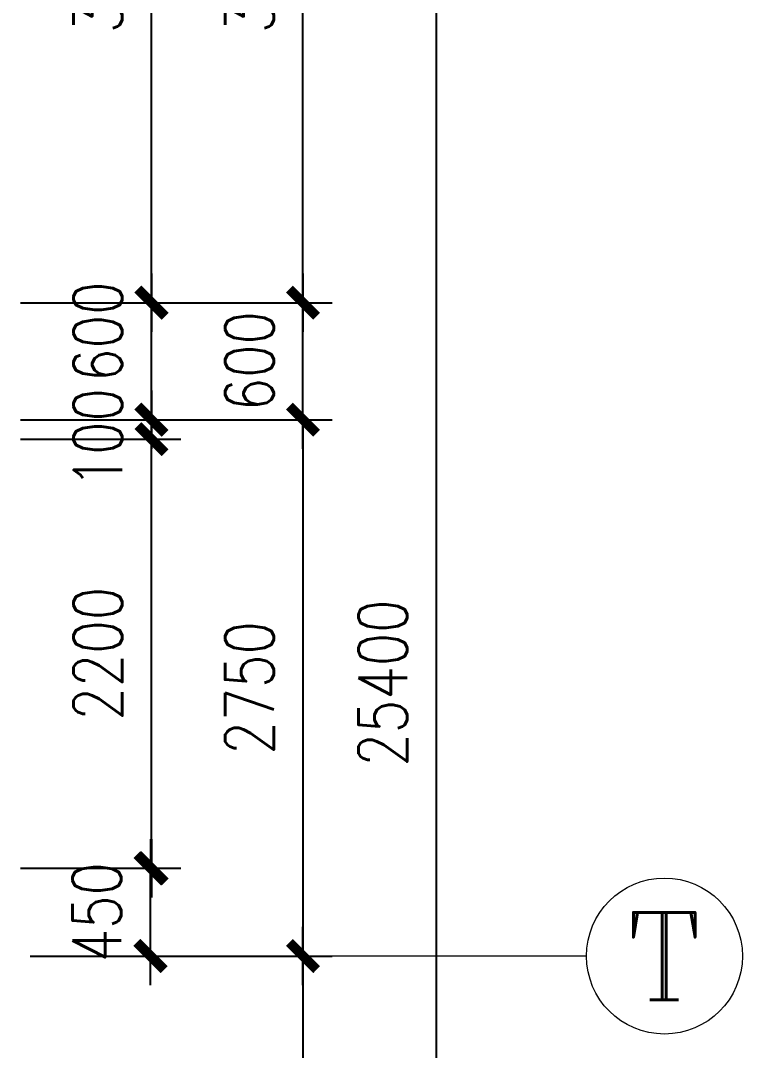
# Model space of a CAD drawing. Extents: x -357449 to -117302, y 127569 to 244935.
# Drawn here: x -260350 to -256646, y 218258 to 223538 of the extents above; entities that cross this region are included whole.
import ezdxf
from ezdxf.enums import TextEntityAlignment as Align

# ---------------------------------------------------------------- set-up
doc = ezdxf.new("R2010")
doc.units = 0
doc.header["$MEASUREMENT"] = 0
doc.layers.get('0').update_dxf_attribs({"linetype": 'CONTINUOUS'})
doc.layers.get('DEFPOINTS').update_dxf_attribs({"linetype": 'CONTINUOUS'})
doc.layers.add('AXIS', color=3, linetype='CONTINUOUS', lineweight=9)
doc.layers.add('WINDOW', color=4, linetype='CONTINUOUS')
doc.styles.add('COMPLEX', font='COMPLEX.shx')
doc.styles.add('DIM_FONT', font='SIMPLEX.shx', dxfattribs={"width": 0.8})
doc.dimstyles.new('DIMN-200', dxfattribs={"dimtxt": 300, "dimasz": 1, "dimexe": 250, "dimexo": 0, "dimgap": 150, "dimtad": 1, "dimdec": 0, "dimdsep": 46, "dimtxsty": 'DIM_FONT', "dimblk": '_DIMX', "dimcen": 2.5, "dimclrd": 256, "dimclre": 256, "dimclrt": 4, "dimadec": 0, "dimazin": 0, "dimtfac": 1, "dimtdec": 0, "dimtix": 1, "dimtmove": 2, "dimatfit": 3, "dimldrblk": '_DIMX', "dimfxl": 0, "dimtolj": 1, "dimtzin": 0, "dimarcsym": 0})
doc.dimstyles.get("Standard").update_dxf_attribs({"dimtxt": 375, "dimasz": 1, "dimexe": 150, "dimexo": 0, "dimgap": 200, "dimtad": 1, "dimdec": 0, "dimzin": 0, "dimdsep": 46, "dimtxsty": 'DIM_FONT', "dimblk1": '_DIMX', "dimblk2": '_DIMX', "dimsah": 1, "dimcen": 200, "dimclrd": 256, "dimclre": 256, "dimclrt": 4, "dimadec": 0, "dimazin": 0, "dimtfac": 1, "dimtdec": 0, "dimtix": 1, "dimtmove": 2, "dimatfit": 3, "dimldrblk": '_DIMX', "dimfxl": 0, "dimtolj": 1, "dimtzin": 0, "dimarcsym": 0})

# ---------------------------------------------------------------- blocks, each defined once
blk = doc.blocks.new('_DIMX')
blk.add_line((-150, 0), (150, 0))
at = {"const_width": 50}
blk.add_lwpolyline([(-70, -70), (70, 70)], dxfattribs=at)
blk = doc.blocks.new('*D1341')
at = {"linetype": 'ByBlock'}
for p, q in [((-261846.1, 232841.9), (-259612.1, 232841.9)), ((-259762.1, 232840.9), (-259762.1, 207442.9)), ((-261846.1, 207441.9), (-259612.1, 207441.9))]:
    blk.add_line(p, q, dxfattribs=at)
at = {"layer": 'DEFPOINTS', "color": 0, "linetype": 'ByBlock'}
for p in [(-261846.1, 232841.9), (-261846.1, 207441.9), (-259762.1, 207441.9)]:
    blk.add_point(p, dxfattribs=at)
at = {"linetype": 'ByBlock'}
for p, rotation in [((-259762.1, 232841.9), 90), ((-259762.1, 207441.9), 270)]:
    blk.add_blockref('_DIMX', p, dxfattribs=dict(at, rotation=rotation))
at = {"color": 4, "linetype": 'ByBlock', "insert": (-260037.1, 220141.9), "char_height": 250, "attachment_point": 5, "rotation": 90, "style": 'DIM_FONT'}
blk.add_mtext('\\A1;25400', dxfattribs=at)
blk = doc.blocks.new('*D153')
at = {"linetype": 'ByBlock'}
for p, q in [((-250633.8, 219137.3), (-249083.8, 219137.3)), ((-249233.8, 219136.3), (-249233.8, 208238.3)), ((-250633.8, 208237.3), (-249083.8, 208237.3))]:
    blk.add_line(p, q, dxfattribs=at)
at = {"layer": 'DEFPOINTS', "color": 0, "linetype": 'ByBlock'}
for p in [(-250633.8, 219137.3), (-250633.8, 208237.3), (-249233.8, 208237.3)]:
    blk.add_point(p, dxfattribs=at)
at = {"linetype": 'ByBlock'}
for p, rotation in [((-249233.8, 219137.3), 90), ((-249233.8, 208237.3), 270)]:
    blk.add_blockref('_DIMX', p, dxfattribs=dict(at, rotation=rotation))
at = {"color": 4, "linetype": 'ByBlock', "insert": (-249508.8, 213687.3), "char_height": 250, "attachment_point": 5, "rotation": 90, "style": 'DIM_FONT'}
blk.add_mtext('\\A1;10900', dxfattribs=at)
blk = doc.blocks.new('*D154')
at = {"linetype": 'ByBlock'}
for p, q in [((-250551.2, 219587.3), (-249866.1, 219587.3)), ((-250016.1, 219588.3), (-250016.1, 219589.3)), ((-250016.1, 219137.3), (-250016.1, 219587.3)), ((-250551.2, 219137.3), (-249866.1, 219137.3)), ((-250016.1, 219136.3), (-250016.1, 219135.3))]:
    blk.add_line(p, q, dxfattribs=at)
at = {"layer": 'DEFPOINTS', "color": 0, "linetype": 'ByBlock'}
for p in [(-250551.2, 219587.3), (-250016.1, 219587.3), (-250551.2, 219137.3)]:
    blk.add_point(p, dxfattribs=at)
at = {"linetype": 'ByBlock'}
for p, rotation in [((-250016.1, 219587.3), 270), ((-250016.1, 219137.3), 90)]:
    blk.add_blockref('_DIMX', p, dxfattribs=dict(at, rotation=rotation))
at = {"color": 4, "linetype": 'ByBlock', "insert": (-250291.1, 219362.3), "char_height": 250, "attachment_point": 5, "rotation": 90, "style": 'DIM_FONT'}
blk.add_mtext('\\A1;450', dxfattribs=at)
blk = doc.blocks.new('*D600')
at = {"linetype": 'ByBlock'}
for p, q in [((-250682.9, 221887.3), (-249083.8, 221887.3)), ((-249233.8, 221886.3), (-249233.8, 219138.3)), ((-250633.8, 219137.3), (-249083.8, 219137.3))]:
    blk.add_line(p, q, dxfattribs=at)
at = {"layer": 'DEFPOINTS', "color": 0, "linetype": 'ByBlock'}
for p in [(-250682.9, 221887.3), (-250633.8, 219137.3), (-249233.8, 219137.3)]:
    blk.add_point(p, dxfattribs=at)
at = {"linetype": 'ByBlock'}
for p, rotation in [((-249233.8, 221887.3), 90), ((-249233.8, 219137.3), 270)]:
    blk.add_blockref('_DIMX', p, dxfattribs=dict(at, rotation=rotation))
at = {"color": 4, "linetype": 'ByBlock', "insert": (-249508.8, 220512.3), "char_height": 250, "attachment_point": 5, "rotation": 90, "style": 'DIM_FONT'}
blk.add_mtext('\\A1;2750', dxfattribs=at)
blk = doc.blocks.new('*D155')
at = {"linetype": 'ByBlock'}
for p, q in [((-250682.9, 221787.3), (-249861.3, 221787.3)), ((-250011.3, 219588.3), (-250011.3, 221786.3)), ((-250682.9, 219587.3), (-249861.3, 219587.3))]:
    blk.add_line(p, q, dxfattribs=at)
at = {"layer": 'DEFPOINTS', "color": 0, "linetype": 'ByBlock'}
for p in [(-250682.9, 221787.3), (-250011.3, 221787.3), (-250682.9, 219587.3)]:
    blk.add_point(p, dxfattribs=at)
at = {"linetype": 'ByBlock'}
for p, rotation in [((-250011.3, 221787.3), 90), ((-250011.3, 219587.3), 270)]:
    blk.add_blockref('_DIMX', p, dxfattribs=dict(at, rotation=rotation))
at = {"color": 4, "linetype": 'ByBlock', "insert": (-250286.3, 220687.3), "char_height": 250, "attachment_point": 5, "rotation": 90, "style": 'DIM_FONT'}
blk.add_mtext('\\A1;2200', dxfattribs=at)
blk = doc.blocks.new('*D156')
at = {"linetype": 'ByBlock'}
for p, q in [((-250682.9, 222487.3), (-249861.3, 222487.3)), ((-250011.3, 221888.3), (-250011.3, 222486.3)), ((-250682.9, 221887.3), (-249861.3, 221887.3))]:
    blk.add_line(p, q, dxfattribs=at)
at = {"layer": 'DEFPOINTS', "color": 0, "linetype": 'ByBlock'}
for p in [(-250682.9, 222487.3), (-250011.3, 222487.3), (-250682.9, 221887.3)]:
    blk.add_point(p, dxfattribs=at)
at = {"linetype": 'ByBlock'}
for p, rotation in [((-250011.3, 222487.3), 90), ((-250011.3, 221887.3), 270)]:
    blk.add_blockref('_DIMX', p, dxfattribs=dict(at, rotation=rotation))
at = {"color": 4, "linetype": 'ByBlock', "insert": (-250286.3, 222338.5), "char_height": 250, "attachment_point": 5, "rotation": 90, "style": 'DIM_FONT'}
blk.add_mtext('\\A1;600', dxfattribs=at)
blk = doc.blocks.new('*D157')
at = {"linetype": 'ByBlock'}
for p, q in [((-250682.9, 221887.3), (-249861.3, 221887.3)), ((-250011.3, 221888.3), (-250011.3, 221889.3)), ((-250011.3, 221787.3), (-250011.3, 221887.3)), ((-250011.3, 221787.3), (-250011.3, 221887.3)), ((-250682.9, 221787.3), (-249861.3, 221787.3)), ((-250011.3, 221786.3), (-250011.3, 221785.3))]:
    blk.add_line(p, q, dxfattribs=at)
at = {"layer": 'DEFPOINTS', "color": 0, "linetype": 'ByBlock'}
for p in [(-250682.9, 221887.3), (-250011.3, 221887.3), (-250682.9, 221787.3)]:
    blk.add_point(p, dxfattribs=at)
at = {"linetype": 'ByBlock'}
for p, rotation in [((-250011.3, 221887.3), 270), ((-250011.3, 221787.3), 90)]:
    blk.add_blockref('_DIMX', p, dxfattribs=dict(at, rotation=rotation))
at = {"color": 4, "linetype": 'ByBlock', "insert": (-250286.3, 221792.7), "char_height": 250, "attachment_point": 5, "rotation": 90, "style": 'DIM_FONT'}
blk.add_mtext('\\A1;100', dxfattribs=at)
blk = doc.blocks.new('*D599')
at = {"linetype": 'ByBlock'}
for p, q in [((-250272.1, 225937.3), (-249083.8, 225937.3)), ((-249233.8, 222488.3), (-249233.8, 225936.3)), ((-250272.1, 222487.3), (-249083.8, 222487.3))]:
    blk.add_line(p, q, dxfattribs=at)
at = {"layer": 'DEFPOINTS', "color": 0, "linetype": 'ByBlock'}
for p in [(-250272.1, 225937.3), (-249233.8, 225937.3), (-250272.1, 222487.3)]:
    blk.add_point(p, dxfattribs=at)
at = {"linetype": 'ByBlock'}
for p, rotation in [((-249233.8, 225937.3), 90), ((-249233.8, 222487.3), 270)]:
    blk.add_blockref('_DIMX', p, dxfattribs=dict(at, rotation=rotation))
at = {"color": 4, "linetype": 'ByBlock', "insert": (-249508.8, 224212.3), "char_height": 250, "attachment_point": 5, "rotation": 90, "style": 'DIM_FONT'}
blk.add_mtext('\\A1;3450', dxfattribs=at)
blk = doc.blocks.new('*D601')
at = {"linetype": 'ByBlock'}
for p, q in [((-250633.8, 225937.3), (-249861.3, 225937.3)), ((-250011.3, 222488.3), (-250011.3, 225936.3)), ((-250682.9, 222487.3), (-249861.3, 222487.3))]:
    blk.add_line(p, q, dxfattribs=at)
at = {"layer": 'DEFPOINTS', "color": 0, "linetype": 'ByBlock'}
for p in [(-250633.8, 225937.3), (-250011.3, 225937.3), (-250682.9, 222487.3)]:
    blk.add_point(p, dxfattribs=at)
at = {"linetype": 'ByBlock'}
for p, rotation in [((-250011.3, 225937.3), 90), ((-250011.3, 222487.3), 270)]:
    blk.add_blockref('_DIMX', p, dxfattribs=dict(at, rotation=rotation))
at = {"color": 4, "linetype": 'ByBlock', "insert": (-250286.3, 224212.3), "char_height": 250, "attachment_point": 5, "rotation": 90, "style": 'DIM_FONT'}
blk.add_mtext('\\A1;3450', dxfattribs=at)
blk = doc.blocks.new('*D602')
at = {"linetype": 'ByBlock'}
for p, q in [((-250682.9, 222487.3), (-249083.8, 222487.3)), ((-249233.8, 222488.3), (-249233.8, 222489.3)), ((-249233.8, 221887.3), (-249233.8, 222487.3)), ((-250682.9, 221887.3), (-249083.8, 221887.3)), ((-249233.8, 221886.3), (-249233.8, 221885.3))]:
    blk.add_line(p, q, dxfattribs=at)
at = {"layer": 'DEFPOINTS', "color": 0, "linetype": 'ByBlock'}
for p in [(-250682.9, 222487.3), (-249233.8, 222487.3), (-250682.9, 221887.3)]:
    blk.add_point(p, dxfattribs=at)
at = {"linetype": 'ByBlock'}
for p, rotation in [((-249233.8, 222487.3), 270), ((-249233.8, 221887.3), 90)]:
    blk.add_blockref('_DIMX', p, dxfattribs=dict(at, rotation=rotation))
at = {"color": 4, "linetype": 'ByBlock', "insert": (-249508.8, 222187.3), "char_height": 250, "attachment_point": 5, "rotation": 90, "style": 'DIM_FONT'}
blk.add_mtext('\\A1;600', dxfattribs=at)

msp = doc.modelspace()

# ---------------------------------------------------------------- linework, layer by layer
at = {"layer": 'AXIS'}
msp.add_line((-257445.63, 218741.93), (-260300.41, 218741.93), dxfattribs=at)
msp.add_circle((-257045.63, 218741.93), 400, dxfattribs=at)

# ---------------------------------------------------------------- texts
at = {"layer": 'AXIS', "style": 'COMPLEX', "width": 1.25}
msp.add_attdef('T', text='S', height=448, dxfattribs=at).set_placement((-257246.71, 218517.93), (-256846.71, 218517.93), align=Align.FIT)

# ---------------------------------------------------------------- dimensions: what is measured, and where the dimension line sits
at = {"layer": 'AXIS'}
for base, p1, p2, dimstyle, override, picture, middle, set_off in [((-258216.39, 207441.93), (-260300.41, 232841.93), (-260300.41, 207441.93), 'Standard', {"dimtxt": 250, "dimgap": 150, "dimblk": '_DIMX'}, '*D1341', (-258491.39, 220141.93), (1545.67, 0)), ((-258900.41, 218741.93), (-260349.58, 221491.93), (-260300.41, 218741.93), 'DIMN-200', {"dimtxt": 250, "dimexe": 150, "dimzin": 0, "dimblk1": '_DIMX', "dimblk2": '_DIMX', "dimsah": 1, "dimcen": 200}, '*D600', (-259175.41, 220116.93), (-9666.64, -395.33)), ((-258900.41, 207841.93), (-260300.41, 218741.93), (-260300.41, 207841.93), 'DIMN-200', {"dimtxt": 250, "dimexe": 150, "dimzin": 0, "dimblk1": '_DIMX', "dimblk2": '_DIMX', "dimsah": 1, "dimcen": 200}, '*D153', (-259175.41, 213291.93), (-9666.64, -395.33))]:
    dim = msp.add_linear_dim(base=base, p1=p1, p2=p2, angle=90, dimstyle=dimstyle, override=override, dxfattribs=at)
    dim.commit()
    dim.dimension.update_dxf_attribs({"geometry": picture, "text_midpoint": middle, "insert": set_off})
for p1, p2, distance, picture, middle in [((-259938.75, 222091.93), (-259938.75, 225541.93), -1038.34, '*D599', (-259175.41, 223816.93)), ((-260349.58, 219191.93), (-260349.58, 221391.93), -671.65, '*D155', (-259952.92, 220291.93)), ((-260217.87, 218741.93), (-260217.87, 219191.93), -535.18, '*D154', (-259957.69, 218966.93))]:
    dim = msp.add_aligned_dim(p1=p1, p2=p2, distance=distance, dimstyle='DIMN-200', override={"dimtxt": 250, "dimexe": 150, "dimzin": 0, "dimblk1": '_DIMX', "dimblk2": '_DIMX', "dimsah": 1, "dimcen": 200}, dxfattribs=at)
    dim.commit()
    dim.dimension.update_dxf_attribs({"geometry": picture, "text_midpoint": middle, "insert": (-9666.64, -395.33)})
for base, p1, p2, picture, middle in [((-259677.92, 222091.93), (-260349.58, 221491.93), (-260349.58, 222091.93), '*D156', (-259952.92, 221943.14)), ((-259677.92, 221491.93), (-260349.58, 221391.93), (-260349.58, 221491.93), '*D157', (-259952.92, 221397.33))]:
    dim = msp.add_linear_dim(base=base, p1=p1, p2=p2, angle=90, dimstyle='DIMN-200', override={"dimtxt": 250, "dimexe": 150, "dimzin": 0, "dimblk1": '_DIMX', "dimblk2": '_DIMX', "dimsah": 1, "dimcen": 200}, dxfattribs=at)
    dim.commit()
    dim.dimension.update_dxf_attribs({"geometry": picture, "text_midpoint": middle, "dimtype": 128, "insert": (-9666.64, -395.33)})
at = {"layer": 'WINDOW'}
for base, p1, p2, picture, middle in [((-259677.92, 225541.93), (-260349.58, 222091.93), (-260300.41, 225541.93), '*D601', (-259952.92, 223816.93)), ((-258900.41, 222091.93), (-260349.58, 221491.93), (-260349.58, 222091.93), '*D602', (-259175.41, 221791.93))]:
    dim = msp.add_linear_dim(base=base, p1=p1, p2=p2, angle=90, dimstyle='Standard', override={"dimtxt": 250, "dimgap": 150, "dimblk": '_DIMX'}, dxfattribs=at)
    dim.commit()
    dim.dimension.update_dxf_attribs({"geometry": picture, "text_midpoint": middle, "insert": (-9666.64, -395.33)})

doc.saveas('drawing.dxf')
